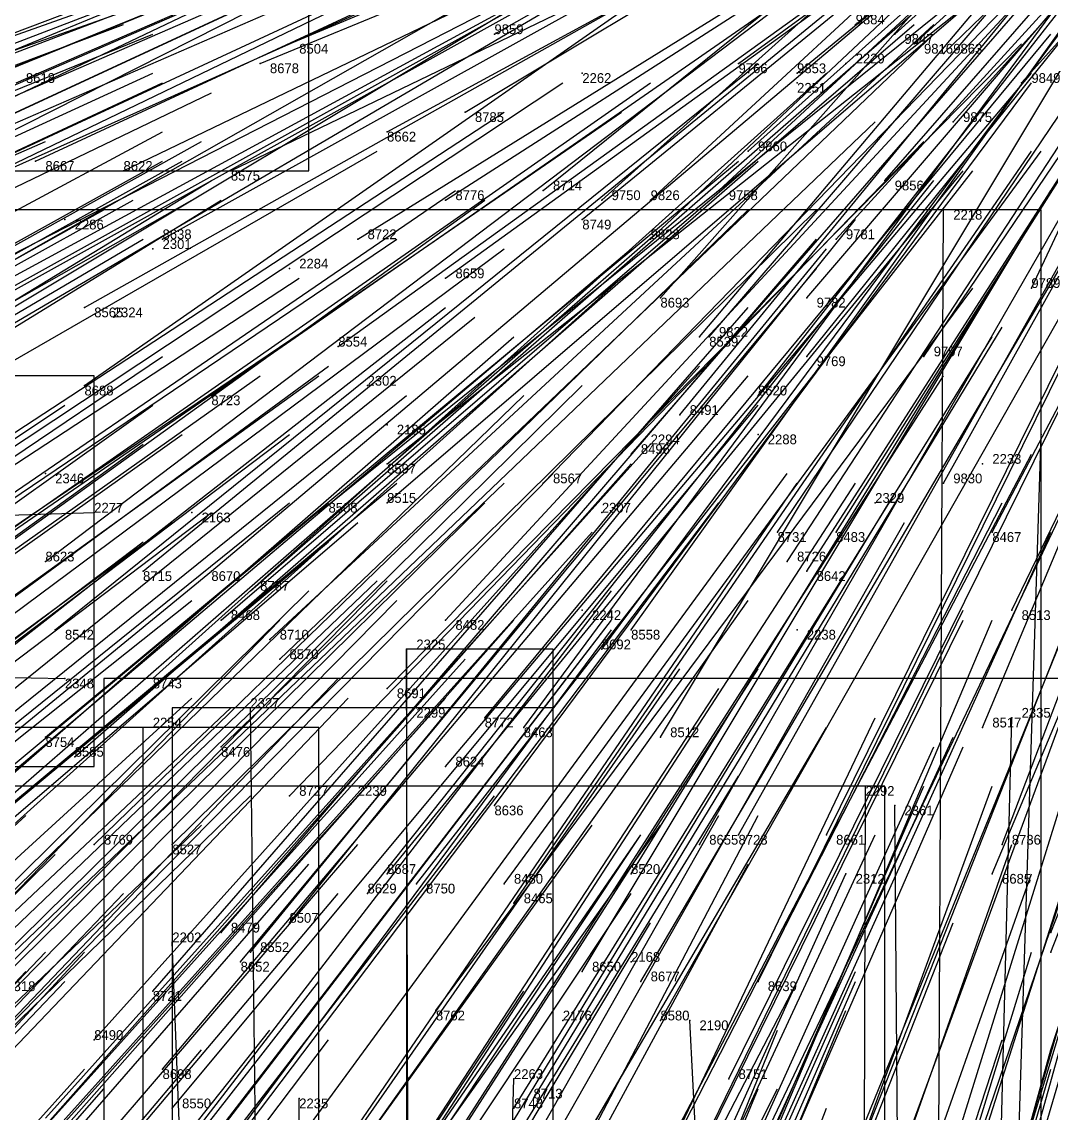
# Model space of a CAD drawing. Extents: x -0.5 to 0.59, y -0.5 to 0.59.
# Drawn here: x -0.1534 to -0.048, y -0.1685 to -0.0567 of the extents above; entities that cross this region are included whole.
import ezdxf

# ---------------------------------------------------------------- set-up
doc = ezdxf.new("R2010")
doc.units = 0
for name, color, linetype in [('Clients', 3, 'CONTINUOUS'), ('Facilities', 3, 'CONTINUOUS'), ('Facilities_lines', 3, 'CONTINUOUS'), ('Min_max_boxes', 1, 'CONTINUOUS'), ('Normals', 1, 'CONTINUOUS'), ('Source_points', 5, 'CONTINUOUS'), ('Text', 3, 'CONTINUOUS')]:
    doc.layers.add(name, color=color, linetype=linetype)

msp = doc.modelspace()

# ---------------------------------------------------------------- linework, layer by layer
at = {"layer": 'Clients', "color": 5}
for p in [(-0.059, -0.076, -1.25), (-0.049, -0.099, -1.25), (-0.146, -0.107, -1.25), (-0.114, -0.121, -1.25), (-0.149, -0.124, -1.25), (-0.13, -0.127, -1.25), (-0.052, -0.128, -1.25), (-0.141, -0.129, -1.25), (-0.067, -0.135, -1.25), (-0.064, -0.137, -1.25), (-0.138, -0.151, -1.25), (-0.085, -0.159, -1.25), (-0.103, -0.165, -1.25), (-0.125, -0.167, -1.25)]:
    msp.add_point(p, dxfattribs=at)
at = {"layer": 'Facilities', "color": 3}
for p in [(-0.105, -0.058, -0.3), (-0.068, -0.057, -0.222), (-0.064, -0.058, -0.216), (-0.126, -0.059, -0.347), (-0.062, -0.059, -0.214), (-0.059, -0.06, -0.21), (-0.129, -0.061, -0.357), (-0.08, -0.061, -0.252), (-0.069, -0.061, -1.25), (-0.096, -0.062, -1.25), (-0.074, -0.062, -0.242), (-0.074, -0.063, -1.25), (-0.051, -0.063, -0.202), (-0.108, -0.066, -0.316), (-0.058, -0.067, -0.221), (-0.116, -0.068, -0.337), (-0.079, -0.07, -0.263), (-0.152, -0.071, -0.42), (-0.143, -0.072, -0.401), (-0.132, -0.072, -0.376), (-0.065, -0.073, -0.244), (-0.1, -0.074, -0.311), (-0.082, -0.074, -0.276), (-0.11, -0.075, -0.332), (-0.094, -0.075, -0.299), (-0.089, -0.075, -0.291), (-0.149, -0.077, -1.25), (-0.096, -0.077, -0.308), (-0.139, -0.079, -0.4), (-0.119, -0.079, -0.356), (-0.089, -0.079, -0.298), (-0.07, -0.079, -0.263), (-0.14, -0.08, -1.25), (-0.126, -0.082, -1.25), (-0.11, -0.083, -0.343), (-0.05, -0.084, -0.244), (-0.147, -0.086, -0.426), (-0.088, -0.085, -0.307), (-0.073, -0.085, -0.28), (-0.144, -0.087, -1.25), (-0.084, -0.089, -0.306), (-0.083, -0.089, -0.303), (-0.121, -0.09, -0.377), (-0.073, -0.091, -0.292), (-0.061, -0.091, -0.273), (-0.147, -0.094, -0.437), (-0.118, -0.094, -1.25), (-0.134, -0.095, -0.411), (-0.078, -0.095, -0.307), (-0.086, -0.097, -0.324), (-0.116, -0.098, -1.25), (-0.078, -0.099, -1.25), (-0.089, -0.1, -1.25), (-0.091, -0.101, -0.339), (-0.116, -0.102, -0.388), (-0.055, -0.102, -1.25), (-0.151, -0.103, -1.25), (-0.1, -0.104, -0.36), (-0.059, -0.104, -0.299), (-0.116, -0.106, -0.394), (-0.066, -0.106, -1.25), (-0.136, -0.107, -1.25), (-0.123, -0.107, -0.407), (-0.094, -0.107, -1.25), (-0.076, -0.109, -0.333), (-0.07, -0.109, -0.324), (-0.054, -0.109, -0.305), (-0.151, -0.112, -0.47), (-0.075, -0.112, -0.336), (-0.141, -0.113, -0.453), (-0.134, -0.113, -0.439), (-0.073, -0.113, -0.337), (-0.13, -0.115, -0.433), (-0.096, -0.117, -1.25), (-0.052, -0.117, -0.321), (-0.133, -0.118, -0.443), (-0.11, -0.118, -0.404), (-0.15, -0.119, -0.479), (-0.091, -0.119, -0.376), (-0.074, -0.119, -1.25), (-0.128, -0.12, -0.438), (-0.094, -0.121, -0.383), (-0.127, -0.122, -0.44), (-0.14, -0.124, -0.469), (-0.116, -0.125, -0.426), (-0.113, -0.127, -1.25), (-0.106, -0.128, -0.416), (-0.102, -0.129, -0.412), (-0.055, -0.129, -0.349), (-0.151, -0.13, -0.498), (-0.088, -0.13, -0.391), (-0.133, -0.131, -0.468), (-0.148, -0.132, -0.496), (-0.11, -0.133, -0.43), (-0.126, -0.136, -0.462), (-0.119, -0.136, -1.25), (-0.105, -0.137, -0.432), (-0.08, -0.14, -0.403), (-0.071, -0.14, -0.392), (-0.146, -0.141, -0.507), (-0.138, -0.141, -0.494), (-0.084, -0.141, -0.409), (-0.053, -0.141, -0.376), (-0.116, -0.144, -0.463), (-0.091, -0.144, -0.426), (-0.069, -0.144, -1.25), (-0.054, -0.144, -0.385), (-0.113, -0.145, -0.46), (-0.104, -0.145, -0.445), (-0.118, -0.146, -0.469), (-0.103, -0.147, -0.448), (-0.126, -0.149, -0.488), (-0.133, -0.15, -0.501), (-0.048, -0.15, -0.393), (-0.131, -0.153, -0.505), (-0.13, -0.152, -0.499), (-0.091, -0.153, -1.25), (-0.048, -0.152, -0.397), (-0.096, -0.154, -0.453), (-0.09, -0.155, -0.448), (-0.078, -0.155, -0.434), (-0.14, -0.156, -0.524), (-0.111, -0.158, -0.484), (-0.098, -0.159, -1.25), (-0.088, -0.159, -0.454), (-0.146, -0.161, -0.543), (-0.048, -0.162, -0.422), (-0.139, -0.164, -0.538), (-0.081, -0.165, -0.459), (-0.101, -0.167, -0.487), (-0.138, -0.168, -0.542), (-0.103, -0.168, -0.492)]:
    msp.add_point(p, dxfattribs=at)
at = {"layer": 'Facilities_lines', "color": 3}
for p, q in [((-0.061, -0.478, -1.25), (-0.059, -0.076, -1.25)), ((-0.061, -0.478, -1.25), (-0.049, -0.099, -1.25)), ((-0.484, -0.117, -1.25), (-0.146, -0.107, -1.25)), ((-0.484, -0.117, -1.25), (-0.149, -0.124, -1.25)), ((-0.113, -0.473, -1.25), (-0.114, -0.121, -1.25)), ((-0.126, -0.468, -1.25), (-0.13, -0.127, -1.25)), ((-0.061, -0.478, -1.25), (-0.052, -0.128, -1.25)), ((-0.141, -0.479, -1.249), (-0.141, -0.129, -1.25)), ((-0.068, -0.477, -1.25), (-0.067, -0.135, -1.25)), ((-0.061, -0.478, -1.25), (-0.064, -0.137, -1.25)), ((-0.126, -0.468, -1.25), (-0.138, -0.151, -1.25)), ((-0.068, -0.477, -1.25), (-0.085, -0.159, -1.25)), ((-0.113, -0.473, -1.25), (-0.103, -0.165, -1.25)), ((-0.126, -0.468, -1.25), (-0.125, -0.167, -1.25))]:
    msp.add_line(p, q, dxfattribs=at)
at = {"layer": 'Min_max_boxes', "color": 1}
for p, q in [((-0.124, -0.072, -1.25), (-0.124, 0.07, -1.25)), ((-0.124, -0.072, -1.049), (-0.124, 0.07, -1.049)), ((-0.49, -0.072, -1.25), (-0.124, -0.072, -1.25)), ((-0.49, -0.072, -1.049), (-0.124, -0.072, -1.049)), ((-0.124, -0.072, -1.25), (-0.124, -0.072, -1.049)), ((-0.049, -0.076, -1.25), (-0.158, -0.076, -1.25)), ((-0.049, -0.076, -1.113), (-0.158, -0.076, -1.113)), ((-0.049, -0.478, -1.25), (-0.049, -0.076, -1.25)), ((-0.049, -0.478, -1.113), (-0.049, -0.076, -1.113)), ((-0.049, -0.076, -1.25), (-0.049, -0.076, -1.113)), ((-0.146, -0.093, -1.25), (-0.484, -0.093, -1.25)), ((-0.146, -0.093, -1.25), (-0.484, -0.093, -1.25)), ((-0.146, -0.133, -1.25), (-0.146, -0.093, -1.25)), ((-0.146, -0.133, -1.25), (-0.146, -0.093, -1.25)), ((-0.146, -0.093, -1.25), (-0.146, -0.093, -1.25)), ((-0.099, -0.121, -1.25), (-0.114, -0.121, -1.25)), ((-0.114, -0.121, -1.25), (-0.114, -0.473, -1.25)), ((-0.099, -0.121, -1.25), (-0.114, -0.121, -1.25)), ((-0.114, -0.121, -1.25), (-0.114, -0.473, -1.25)), ((-0.114, -0.121, -1.25), (-0.114, -0.121, -1.25)), ((-0.099, -0.473, -1.25), (-0.099, -0.121, -1.25)), ((-0.099, -0.473, -1.25), (-0.099, -0.121, -1.25)), ((-0.099, -0.121, -1.25), (-0.099, -0.121, -1.25)), ((0.064, -0.124, -1.25), (-0.145, -0.124, -1.25)), ((-0.145, -0.124, -1.25), (-0.145, -0.496, -1.25)), ((0.064, -0.124, -1.073), (-0.145, -0.124, -1.073)), ((-0.145, -0.124, -1.073), (-0.145, -0.496, -1.073)), ((-0.145, -0.124, -1.25), (-0.145, -0.124, -1.073)), ((-0.099, -0.127, -1.25), (-0.138, -0.127, -1.25)), ((-0.138, -0.127, -1.25), (-0.138, -0.468, -1.25)), ((-0.099, -0.127, -1.072), (-0.138, -0.127, -1.072)), ((-0.138, -0.127, -1.072), (-0.138, -0.468, -1.072)), ((-0.138, -0.127, -1.25), (-0.138, -0.127, -1.072)), ((-0.099, -0.468, -1.25), (-0.099, -0.127, -1.25)), ((-0.099, -0.468, -1.072), (-0.099, -0.127, -1.072)), ((-0.099, -0.127, -1.25), (-0.099, -0.127, -1.072)), ((-0.123, -0.129, -1.25), (-0.191, -0.129, -1.25)), ((-0.123, -0.129, -1.249), (-0.191, -0.129, -1.249)), ((-0.123, -0.479, -1.25), (-0.123, -0.129, -1.25)), ((-0.123, -0.479, -1.249), (-0.123, -0.129, -1.249)), ((-0.123, -0.129, -1.25), (-0.123, -0.129, -1.249)), ((-0.484, -0.133, -1.25), (-0.146, -0.133, -1.25)), ((-0.484, -0.133, -1.25), (-0.146, -0.133, -1.25)), ((-0.146, -0.133, -1.25), (-0.146, -0.133, -1.25)), ((-0.065, -0.135, -1.25), (-0.156, -0.135, -1.25)), ((-0.065, -0.135, -1.25), (-0.156, -0.135, -1.25)), ((-0.065, -0.477, -1.25), (-0.065, -0.135, -1.25)), ((-0.065, -0.477, -1.25), (-0.065, -0.135, -1.25)), ((-0.065, -0.135, -1.25), (-0.065, -0.135, -1.25))]:
    msp.add_line(p, q, dxfattribs=at)
at = {"layer": 'Normals', "color": 1}
for p, q in [((-0.051, -0.063, -0.202), (0.01, 0.005, -0.242)), ((-0.064, -0.058, -0.216), (0.005, 0.004, -0.254)), ((-0.059, -0.06, -0.21), (0.007, 0.004, -0.249)), ((-0.062, -0.059, -0.214), (0.006, 0.003, -0.253)), ((-0.058, -0.067, -0.221), (0.004, 0.002, -0.259)), ((-0.068, -0.057, -0.222), (0.005, 0.001, -0.258)), ((-0.05, -0.084, -0.244), (-0.011, -0.001, -0.283)), ((-0.074, -0.062, -0.242), (-0.002, -0.003, -0.278)), ((-0.065, -0.073, -0.244), (-0.004, -0.003, -0.281)), ((-0.08, -0.061, -0.252), (-0.006, -0.007, -0.291)), ((-0.079, -0.07, -0.263), (-0.01, -0.008, -0.302)), ((-0.07, -0.079, -0.263), (-0.007, -0.01, -0.3)), ((-0.082, -0.074, -0.276), (-0.014, -0.011, -0.314)), ((-0.105, -0.058, -0.3), (-0.024, -0.012, -0.337)), ((-0.094, -0.075, -0.299), (-0.025, -0.013, -0.338)), ((-0.089, -0.075, -0.291), (-0.022, -0.013, -0.332)), ((-0.061, -0.091, -0.273), (-0.009, -0.014, -0.311)), ((-0.088, -0.085, -0.307), (-0.026, -0.015, -0.342)), ((-0.073, -0.085, -0.28), (-0.013, -0.015, -0.319)), ((-0.1, -0.074, -0.311), (-0.028, -0.016, -0.349)), ((-0.089, -0.079, -0.298), (-0.022, -0.016, -0.338)), ((-0.108, -0.066, -0.316), (-0.028, -0.018, -0.353)), ((-0.084, -0.089, -0.306), (-0.024, -0.018, -0.342)), ((-0.083, -0.089, -0.303), (-0.022, -0.018, -0.34)), ((-0.096, -0.077, -0.308), (-0.025, -0.019, -0.347)), ((-0.073, -0.091, -0.292), (-0.015, -0.019, -0.329)), ((-0.078, -0.095, -0.307), (-0.02, -0.021, -0.343)), ((-0.126, -0.059, -0.347), (-0.04, -0.023, -0.385)), ((-0.059, -0.104, -0.299), (-0.014, -0.023, -0.336)), ((-0.116, -0.068, -0.337), (-0.035, -0.024, -0.375)), ((-0.11, -0.075, -0.332), (-0.032, -0.025, -0.37)), ((-0.086, -0.097, -0.324), (-0.027, -0.025, -0.361)), ((-0.154, -0.063, -0.416), (-0.069, -0.026, -0.452)), ((-0.129, -0.061, -0.357), (-0.044, -0.026, -0.395)), ((-0.16, -0.062, -0.43), (-0.075, -0.027, -0.468)), ((-0.054, -0.109, -0.305), (-0.011, -0.027, -0.342)), ((-0.11, -0.083, -0.343), (-0.034, -0.028, -0.38)), ((-0.119, -0.079, -0.356), (-0.04, -0.03, -0.393)), ((-0.07, -0.109, -0.324), (-0.02, -0.03, -0.36)), ((-0.165, -0.062, -0.441), (-0.078, -0.031, -0.478)), ((-0.091, -0.101, -0.339), (-0.03, -0.031, -0.376)), ((-0.152, -0.071, -0.42), (-0.068, -0.032, -0.457)), ((-0.143, -0.072, -0.401), (-0.06, -0.032, -0.438)), ((-0.132, -0.072, -0.376), (-0.049, -0.032, -0.415)), ((-0.076, -0.109, -0.333), (-0.024, -0.032, -0.37)), ((-0.163, -0.071, -0.445), (-0.078, -0.034, -0.482)), ((-0.139, -0.079, -0.4), (-0.058, -0.034, -0.437)), ((-0.075, -0.112, -0.336), (-0.024, -0.034, -0.372)), ((-0.052, -0.117, -0.321), (-0.012, -0.034, -0.359)), ((-0.073, -0.113, -0.337), (-0.023, -0.035, -0.373)), ((-0.121, -0.09, -0.377), (-0.046, -0.036, -0.415)), ((-0.183, -0.07, -0.49), (-0.097, -0.037, -0.528)), ((-0.1, -0.104, -0.36), (-0.035, -0.037, -0.397)), ((-0.183, -0.071, -0.491), (-0.097, -0.038, -0.53)), ((-0.169, -0.077, -0.465), (-0.085, -0.038, -0.503)), ((-0.147, -0.086, -0.426), (-0.067, -0.041, -0.465)), ((-0.147, -0.094, -0.437), (-0.071, -0.041, -0.474)), ((-0.173, -0.08, -0.476), (-0.088, -0.042, -0.513)), ((-0.202, -0.076, -0.539), (-0.115, -0.043, -0.577)), ((-0.134, -0.095, -0.411), (-0.059, -0.043, -0.451)), ((-0.055, -0.129, -0.349), (-0.019, -0.043, -0.388)), ((-0.165, -0.086, -0.465), (-0.083, -0.044, -0.503)), ((-0.16, -0.091, -0.459), (-0.08, -0.044, -0.497)), ((-0.2, -0.08, -0.538), (-0.114, -0.045, -0.576)), ((-0.116, -0.102, -0.388), (-0.044, -0.045, -0.426)), ((-0.091, -0.119, -0.376), (-0.038, -0.045, -0.415)), ((-0.197, -0.083, -0.534), (-0.112, -0.046, -0.572)), ((-0.116, -0.106, -0.394), (-0.046, -0.046, -0.432)), ((-0.197, -0.086, -0.538), (-0.113, -0.047, -0.575)), ((-0.171, -0.096, -0.49), (-0.091, -0.048, -0.527)), ((-0.169, -0.092, -0.48), (-0.088, -0.047, -0.518)), ((-0.094, -0.121, -0.383), (-0.039, -0.047, -0.421)), ((-0.191, -0.089, -0.526), (-0.108, -0.049, -0.564)), ((-0.173, -0.093, -0.492), (-0.092, -0.049, -0.529)), ((-0.123, -0.107, -0.407), (-0.051, -0.049, -0.445)), ((-0.208, -0.09, -0.566), (-0.124, -0.05, -0.604)), ((-0.202, -0.092, -0.555), (-0.119, -0.05, -0.592)), ((-0.088, -0.13, -0.391), (-0.04, -0.05, -0.428)), ((-0.11, -0.118, -0.404), (-0.048, -0.051, -0.443)), ((-0.21, -0.092, -0.574), (-0.126, -0.053, -0.612)), ((-0.179, -0.098, -0.51), (-0.098, -0.053, -0.547)), ((-0.222, -0.089, -0.599), (-0.136, -0.054, -0.635)), ((-0.218, -0.091, -0.591), (-0.133, -0.054, -0.628)), ((-0.134, -0.113, -0.439), (-0.064, -0.054, -0.477)), ((-0.13, -0.115, -0.433), (-0.06, -0.054, -0.471)), ((-0.053, -0.141, -0.376), (-0.02, -0.054, -0.414)), ((-0.229, -0.086, -0.61), (-0.141, -0.055, -0.647)), ((-0.141, -0.113, -0.453), (-0.07, -0.055, -0.492)), ((-0.191, -0.102, -0.541), (-0.11, -0.056, -0.578)), ((-0.151, -0.112, -0.47), (-0.077, -0.056, -0.508)), ((-0.102, -0.129, -0.412), (-0.048, -0.056, -0.452)), ((-0.231, -0.09, -0.619), (-0.143, -0.057, -0.655)), ((-0.226, -0.093, -0.612), (-0.14, -0.058, -0.648)), ((-0.133, -0.118, -0.443), (-0.062, -0.057, -0.48)), ((-0.128, -0.12, -0.438), (-0.06, -0.057, -0.476)), ((-0.127, -0.122, -0.44), (-0.06, -0.058, -0.478)), ((-0.106, -0.128, -0.416), (-0.048, -0.058, -0.456)), ((-0.071, -0.14, -0.392), (-0.03, -0.057, -0.43)), ((-0.054, -0.144, -0.385), (-0.018, -0.058, -0.421)), ((-0.116, -0.125, -0.426), (-0.051, -0.059, -0.464)), ((-0.08, -0.14, -0.403), (-0.035, -0.06, -0.443)), ((-0.15, -0.119, -0.479), (-0.078, -0.061, -0.517)), ((-0.084, -0.141, -0.409), (-0.038, -0.061, -0.448)), ((-0.069, -0.061, -1.25), (-0.069, -0.061, -1.15)), ((-0.225, -0.101, -0.617), (-0.14, -0.062, -0.653)), ((-0.14, -0.124, -0.469), (-0.071, -0.062, -0.506)), ((-0.11, -0.133, -0.43), (-0.05, -0.062, -0.468)), ((-0.096, -0.062, -1.25), (-0.096, -0.062, -1.15)), ((-0.223, -0.102, -0.614), (-0.139, -0.063, -0.651)), ((-0.175, -0.114, -0.522), (-0.098, -0.063, -0.56)), ((-0.165, -0.116, -0.504), (-0.089, -0.063, -0.541)), ((-0.105, -0.137, -0.432), (-0.05, -0.063, -0.47)), ((-0.074, -0.063, -1.25), (-0.074, -0.063, -1.15)), ((-0.048, -0.15, -0.393), (-0.014, -0.063, -0.429)), ((-0.217, -0.104, -0.603), (-0.134, -0.064, -0.641)), ((-0.048, -0.152, -0.397), (-0.014, -0.065, -0.433)), ((-0.182, -0.117, -0.54), (-0.104, -0.066, -0.578)), ((-0.169, -0.119, -0.516), (-0.092, -0.066, -0.553)), ((-0.133, -0.131, -0.468), (-0.066, -0.067, -0.505)), ((-0.091, -0.144, -0.426), (-0.043, -0.066, -0.465)), ((-0.221, -0.112, -0.619), (-0.139, -0.068, -0.656)), ((-0.236, -0.106, -0.648), (-0.151, -0.069, -0.685)), ((-0.216, -0.114, -0.612), (-0.135, -0.069, -0.649)), ((-0.126, -0.136, -0.462), (-0.061, -0.069, -0.5)), ((-0.197, -0.116, -0.572), (-0.117, -0.07, -0.61)), ((-0.104, -0.145, -0.445), (-0.049, -0.07, -0.483)), ((-0.103, -0.147, -0.448), (-0.05, -0.07, -0.485)), ((-0.22, -0.116, -0.622), (-0.139, -0.071, -0.659)), ((-0.218, -0.116, -0.618), (-0.137, -0.071, -0.655)), ((-0.151, -0.13, -0.498), (-0.08, -0.071, -0.536)), ((-0.148, -0.132, -0.496), (-0.078, -0.071, -0.533)), ((-0.116, -0.144, -0.463), (-0.057, -0.072, -0.5)), ((-0.113, -0.145, -0.46), (-0.056, -0.072, -0.497)), ((-0.078, -0.155, -0.434), (-0.037, -0.072, -0.471)), ((-0.213, -0.121, -0.612), (-0.134, -0.073, -0.65)), ((-0.118, -0.146, -0.469), (-0.06, -0.073, -0.506)), ((-0.048, -0.162, -0.422), (-0.019, -0.073, -0.458)), ((-0.185, -0.126, -0.56), (-0.109, -0.074, -0.599)), ((-0.096, -0.154, -0.453), (-0.048, -0.074, -0.491)), ((-0.223, -0.12, -0.633), (-0.142, -0.075, -0.67)), ((-0.217, -0.121, -0.62), (-0.136, -0.075, -0.658)), ((-0.211, -0.123, -0.612), (-0.133, -0.075, -0.65)), ((-0.181, -0.129, -0.556), (-0.106, -0.075, -0.594)), ((-0.09, -0.155, -0.448), (-0.043, -0.075, -0.486)), ((-0.226, -0.121, -0.641), (-0.145, -0.076, -0.677)), ((-0.149, -0.077, -1.25), (-0.149, -0.077, -1.15)), ((-0.146, -0.141, -0.507), (-0.079, -0.076, -0.544)), ((-0.138, -0.141, -0.494), (-0.072, -0.076, -0.531)), ((-0.126, -0.149, -0.488), (-0.068, -0.077, -0.525)), ((-0.059, -0.076, -1.25), (-0.059, -0.076, -1.15)), ((-0.158, -0.139, -0.526), (-0.088, -0.078, -0.563)), ((-0.088, -0.159, -0.454), (-0.042, -0.078, -0.492)), ((-0.221, -0.126, -0.637), (-0.141, -0.079, -0.673)), ((-0.192, -0.131, -0.581), (-0.115, -0.079, -0.619)), ((-0.133, -0.15, -0.501), (-0.072, -0.079, -0.537)), ((-0.178, -0.135, -0.558), (-0.104, -0.08, -0.597)), ((-0.162, -0.14, -0.535), (-0.091, -0.08, -0.573)), ((-0.14, -0.08, -1.25), (-0.14, -0.08, -1.15)), ((-0.13, -0.152, -0.499), (-0.071, -0.08, -0.536)), ((-0.131, -0.153, -0.505), (-0.072, -0.082, -0.542)), ((-0.126, -0.082, -1.25), (-0.126, -0.082, -1.15)), ((-0.081, -0.165, -0.459), (-0.04, -0.082, -0.497)), ((-0.203, -0.134, -0.608), (-0.125, -0.083, -0.645)), ((-0.161, -0.145, -0.542), (-0.092, -0.083, -0.58)), ((-0.111, -0.158, -0.484), (-0.056, -0.084, -0.521)), ((-0.051, -0.173, -0.451), (-0.024, -0.084, -0.487)), ((-0.198, -0.138, -0.603), (-0.121, -0.086, -0.64)), ((-0.183, -0.143, -0.581), (-0.11, -0.086, -0.619)), ((-0.14, -0.156, -0.524), (-0.079, -0.086, -0.561)), ((-0.056, -0.173, -0.455), (-0.026, -0.085, -0.491)), ((-0.179, -0.145, -0.575), (-0.107, -0.087, -0.613)), ((-0.144, -0.087, -1.25), (-0.144, -0.087, -1.15)), ((-0.101, -0.167, -0.487), (-0.053, -0.088, -0.525)), ((-0.173, -0.15, -0.573), (-0.103, -0.089, -0.611)), ((-0.103, -0.168, -0.492), (-0.054, -0.089, -0.53)), ((-0.216, -0.143, -0.648), (-0.139, -0.091, -0.684)), ((-0.197, -0.147, -0.614), (-0.122, -0.092, -0.651)), ((-0.146, -0.161, -0.543), (-0.084, -0.092, -0.581)), ((-0.204, -0.146, -0.628), (-0.129, -0.093, -0.665)), ((-0.198, -0.147, -0.617), (-0.123, -0.093, -0.654)), ((-0.139, -0.164, -0.538), (-0.079, -0.093, -0.575)), ((-0.109, -0.171, -0.507), (-0.059, -0.093, -0.544)), ((-0.066, -0.18, -0.48), (-0.034, -0.093, -0.517)), ((-0.162, -0.159, -0.568), (-0.096, -0.094, -0.605)), ((-0.118, -0.094, -1.25), (-0.118, -0.094, -1.15)), ((-0.227, -0.148, -0.677), (-0.149, -0.096, -0.713)), ((-0.216, -0.15, -0.658), (-0.14, -0.096, -0.694)), ((-0.186, -0.153, -0.603), (-0.114, -0.095, -0.64)), ((-0.168, -0.159, -0.579), (-0.102, -0.095, -0.616)), ((-0.138, -0.168, -0.542), (-0.078, -0.096, -0.579)), ((-0.116, -0.098, -1.25), (-0.116, -0.098, -1.15)), ((-0.213, -0.153, -0.656), (-0.137, -0.099, -0.692)), ((-0.2, -0.155, -0.632), (-0.126, -0.099, -0.67)), ((-0.078, -0.099, -1.25), (-0.078, -0.099, -1.15)), ((-0.049, -0.099, -1.25), (-0.049, -0.099, -1.15)), ((-0.216, -0.154, -0.664), (-0.141, -0.1, -0.701)), ((-0.151, -0.169, -0.566), (-0.089, -0.1, -0.604)), ((-0.089, -0.1, -1.25), (-0.089, -0.1, -1.15)), ((-0.093, -0.183, -0.514), (-0.05, -0.101, -0.551)), ((-0.153, -0.172, -0.575), (-0.091, -0.102, -0.612)), ((-0.055, -0.102, -1.25), (-0.055, -0.102, -1.15)), ((-0.164, -0.169, -0.588), (-0.099, -0.103, -0.626)), ((-0.151, -0.103, -1.25), (-0.151, -0.103, -1.15)), ((-0.13, -0.178, -0.551), (-0.075, -0.103, -0.588)), ((-0.085, -0.187, -0.514), (-0.045, -0.103, -0.55)), ((-0.075, -0.189, -0.507), (-0.04, -0.103, -0.546)), ((-0.186, -0.163, -0.618), (-0.115, -0.104, -0.656)), ((-0.171, -0.168, -0.598), (-0.104, -0.104, -0.636)), ((-0.126, -0.18, -0.55), (-0.074, -0.104, -0.588)), ((-0.118, -0.181, -0.541), (-0.068, -0.104, -0.579)), ((-0.112, -0.184, -0.538), (-0.064, -0.105, -0.576)), ((-0.056, -0.194, -0.504), (-0.031, -0.104, -0.541)), ((-0.198, -0.164, -0.642), (-0.126, -0.106, -0.681)), ((-0.193, -0.165, -0.633), (-0.122, -0.106, -0.672)), ((-0.172, -0.171, -0.607), (-0.106, -0.106, -0.645)), ((-0.138, -0.18, -0.567), (-0.082, -0.106, -0.605)), ((-0.095, -0.188, -0.527), (-0.053, -0.106, -0.566)), ((-0.066, -0.106, -1.25), (-0.066, -0.106, -1.15)), ((-0.208, -0.163, -0.66), (-0.134, -0.107, -0.698)), ((-0.146, -0.107, -1.25), (-0.146, -0.107, -1.15)), ((-0.136, -0.107, -1.25), (-0.136, -0.107, -1.15)), ((-0.094, -0.107, -1.25), (-0.094, -0.107, -1.15)), ((-0.213, -0.163, -0.67), (-0.138, -0.108, -0.706)), ((-0.189, -0.168, -0.632), (-0.119, -0.108, -0.671)), ((-0.109, -0.189, -0.544), (-0.063, -0.108, -0.582)), ((-0.157, -0.178, -0.594), (-0.095, -0.109, -0.63)), ((-0.086, -0.193, -0.529), (-0.048, -0.109, -0.568)), ((-0.215, -0.166, -0.679), (-0.141, -0.11, -0.715)), ((-0.193, -0.169, -0.641), (-0.122, -0.11, -0.68)), ((-0.206, -0.172, -0.671), (-0.134, -0.113, -0.708)), ((-0.19, -0.18, -0.654), (-0.124, -0.115, -0.692)), ((-0.184, -0.178, -0.64), (-0.117, -0.114, -0.678)), ((-0.181, -0.18, -0.638), (-0.116, -0.114, -0.676)), ((-0.15, -0.189, -0.602), (-0.093, -0.115, -0.639)), ((-0.079, -0.201, -0.54), (-0.045, -0.115, -0.578)), ((-0.209, -0.174, -0.68), (-0.136, -0.116, -0.717)), ((-0.18, -0.182, -0.641), (-0.115, -0.116, -0.678)), ((-0.133, -0.192, -0.585), (-0.079, -0.116, -0.622)), ((-0.098, -0.201, -0.558), (-0.057, -0.117, -0.596)), ((-0.096, -0.117, -1.25), (-0.096, -0.117, -1.15)), ((-0.192, -0.185, -0.666), (-0.127, -0.118, -0.703)), ((-0.165, -0.188, -0.625), (-0.103, -0.118, -0.661)), ((-0.15, -0.192, -0.609), (-0.093, -0.118, -0.646)), ((-0.149, -0.191, -0.606), (-0.093, -0.118, -0.644)), ((-0.098, -0.201, -0.559), (-0.057, -0.118, -0.596)), ((-0.09, -0.203, -0.556), (-0.054, -0.118, -0.594)), ((-0.148, -0.193, -0.609), (-0.093, -0.119, -0.647)), ((-0.074, -0.119, -1.25), (-0.074, -0.119, -1.15)), ((-0.114, -0.121, -1.25), (-0.114, -0.121, -1.15)), ((-0.067, -0.209, -0.549), (-0.039, -0.121, -0.588)), ((-0.17, -0.191, -0.638), (-0.108, -0.122, -0.675)), ((-0.185, -0.191, -0.665), (-0.121, -0.124, -0.702)), ((-0.149, -0.124, -1.25), (-0.149, -0.124, -1.15)), ((-0.139, -0.199, -0.607), (-0.086, -0.123, -0.645)), ((-0.128, -0.201, -0.595), (-0.078, -0.123, -0.632)), ((-0.07, -0.211, -0.557), (-0.043, -0.124, -0.596)), ((-0.133, -0.203, -0.605), (-0.082, -0.125, -0.643)), ((-0.205, -0.189, -0.695), (-0.136, -0.126, -0.732)), ((-0.184, -0.193, -0.666), (-0.12, -0.126, -0.704)), ((-0.172, -0.195, -0.65), (-0.11, -0.126, -0.688)), ((-0.2, -0.191, -0.691), (-0.132, -0.127, -0.728)), ((-0.13, -0.127, -1.25), (-0.13, -0.127, -1.15)), ((-0.113, -0.127, -1.25), (-0.113, -0.127, -1.15)), ((-0.106, -0.212, -0.592), (-0.066, -0.128, -0.63)), ((-0.052, -0.128, -1.25), (-0.052, -0.128, -1.15)), ((-0.141, -0.129, -1.25), (-0.141, -0.129, -1.15)), ((-0.118, -0.209, -0.6), (-0.071, -0.129, -0.637)), ((-0.097, -0.215, -0.589), (-0.058, -0.13, -0.626)), ((-0.098, -0.215, -0.592), (-0.06, -0.131, -0.629)), ((-0.094, -0.216, -0.589), (-0.057, -0.131, -0.625)), ((-0.128, -0.212, -0.62), (-0.08, -0.134, -0.658)), ((-0.098, -0.22, -0.602), (-0.061, -0.135, -0.638)), ((-0.086, -0.222, -0.596), (-0.054, -0.135, -0.633)), ((-0.067, -0.135, -1.25), (-0.067, -0.135, -1.15)), ((-0.197, -0.201, -0.703), (-0.13, -0.136, -0.74)), ((-0.162, -0.21, -0.663), (-0.105, -0.136, -0.699)), ((-0.119, -0.136, -1.25), (-0.119, -0.136, -1.15)), ((-0.064, -0.137, -1.25), (-0.064, -0.137, -1.15)), ((-0.222, -0.201, -0.748), (-0.153, -0.138, -0.786)), ((-0.128, -0.219, -0.634), (-0.082, -0.138, -0.671)), ((-0.121, -0.22, -0.627), (-0.078, -0.138, -0.665)), ((-0.202, -0.203, -0.716), (-0.135, -0.139, -0.753)), ((-0.149, -0.214, -0.653), (-0.095, -0.139, -0.689)), ((-0.142, -0.215, -0.644), (-0.088, -0.139, -0.68)), ((-0.143, -0.217, -0.649), (-0.09, -0.14, -0.685)), ((-0.142, -0.218, -0.65), (-0.09, -0.14, -0.686)), ((-0.105, -0.224, -0.617), (-0.066, -0.14, -0.655)), ((-0.18, -0.212, -0.694), (-0.119, -0.141, -0.731)), ((-0.083, -0.229, -0.608), (-0.052, -0.141, -0.646)), ((-0.216, -0.207, -0.748), (-0.15, -0.142, -0.786)), ((-0.185, -0.213, -0.705), (-0.124, -0.143, -0.743)), ((-0.123, -0.224, -0.64), (-0.079, -0.143, -0.677)), ((-0.107, -0.228, -0.629), (-0.069, -0.144, -0.668)), ((-0.081, -0.232, -0.614), (-0.05, -0.144, -0.651)), ((-0.069, -0.144, -1.25), (-0.069, -0.144, -1.15)), ((-0.067, -0.233, -0.606), (-0.041, -0.144, -0.642)), ((-0.207, -0.213, -0.742), (-0.143, -0.146, -0.779)), ((-0.181, -0.217, -0.706), (-0.121, -0.146, -0.744)), ((-0.143, -0.224, -0.665), (-0.091, -0.146, -0.7)), ((-0.137, -0.229, -0.667), (-0.089, -0.149, -0.704)), ((-0.092, -0.235, -0.632), (-0.058, -0.149, -0.67)), ((-0.138, -0.151, -1.25), (-0.138, -0.151, -1.15)), ((-0.215, -0.219, -0.768), (-0.151, -0.152, -0.805)), ((-0.21, -0.22, -0.761), (-0.147, -0.152, -0.798)), ((-0.091, -0.153, -1.25), (-0.091, -0.153, -1.15)), ((-0.077, -0.24, -0.631), (-0.05, -0.152, -0.668)), ((-0.217, -0.221, -0.774), (-0.153, -0.154, -0.811)), ((-0.106, -0.239, -0.653), (-0.068, -0.154, -0.69)), ((-0.213, -0.222, -0.77), (-0.149, -0.155, -0.808)), ((-0.18, -0.228, -0.726), (-0.123, -0.155, -0.763)), ((-0.117, -0.238, -0.662), (-0.074, -0.155, -0.7)), ((-0.105, -0.24, -0.655), (-0.068, -0.155, -0.693)), ((-0.153, -0.233, -0.698), (-0.102, -0.156, -0.735)), ((-0.105, -0.244, -0.663), (-0.069, -0.158, -0.701)), ((-0.098, -0.159, -1.25), (-0.098, -0.159, -1.15)), ((-0.085, -0.159, -1.25), (-0.085, -0.159, -1.15)), ((-0.073, -0.248, -0.647), (-0.047, -0.159, -0.683)), ((-0.186, -0.233, -0.745), (-0.128, -0.16, -0.783)), ((-0.111, -0.246, -0.674), (-0.076, -0.16, -0.713)), ((-0.195, -0.233, -0.759), (-0.135, -0.162, -0.796)), ((-0.178, -0.235, -0.737), (-0.122, -0.161, -0.776)), ((-0.082, -0.25, -0.658), (-0.053, -0.161, -0.694)), ((-0.073, -0.252, -0.656), (-0.048, -0.162, -0.692)), ((-0.138, -0.244, -0.7), (-0.091, -0.163, -0.737)), ((-0.209, -0.233, -0.782), (-0.147, -0.164, -0.82)), ((-0.074, -0.253, -0.659), (-0.048, -0.164, -0.696)), ((-0.103, -0.165, -1.25), (-0.103, -0.165, -1.15)), ((-0.206, -0.235, -0.781), (-0.145, -0.166, -0.819)), ((-0.118, -0.249, -0.689), (-0.076, -0.166, -0.726)), ((-0.113, -0.251, -0.689), (-0.078, -0.166, -0.727)), ((-0.125, -0.167, -1.25), (-0.125, -0.167, -1.15)), ((-0.104, -0.255, -0.688), (-0.071, -0.168, -0.726))]:
    msp.add_line(p, q, dxfattribs=at)
at = {"layer": 'Source_points', "color": 5}
for p in [(-0.105, -0.058, -0.3), (-0.068, -0.057, -0.222), (-0.064, -0.058, -0.216), (-0.126, -0.059, -0.347), (-0.062, -0.059, -0.214), (-0.059, -0.06, -0.21), (-0.129, -0.061, -0.357), (-0.08, -0.061, -0.252), (-0.069, -0.061, -1.25), (-0.096, -0.062, -1.25), (-0.074, -0.062, -0.242), (-0.074, -0.063, -1.25), (-0.051, -0.063, -0.202), (-0.108, -0.066, -0.316), (-0.058, -0.067, -0.221), (-0.116, -0.068, -0.337), (-0.079, -0.07, -0.263), (-0.152, -0.071, -0.42), (-0.143, -0.072, -0.401), (-0.132, -0.072, -0.376), (-0.065, -0.073, -0.244), (-0.1, -0.074, -0.311), (-0.082, -0.074, -0.276), (-0.11, -0.075, -0.332), (-0.094, -0.075, -0.299), (-0.089, -0.075, -0.291), (-0.149, -0.077, -1.25), (-0.096, -0.077, -0.308), (-0.059, -0.076, -1.25), (-0.139, -0.079, -0.4), (-0.119, -0.079, -0.356), (-0.089, -0.079, -0.298), (-0.07, -0.079, -0.263), (-0.14, -0.08, -1.25), (-0.126, -0.082, -1.25), (-0.11, -0.083, -0.343), (-0.05, -0.084, -0.244), (-0.147, -0.086, -0.426), (-0.088, -0.085, -0.307), (-0.073, -0.085, -0.28), (-0.144, -0.087, -1.25), (-0.084, -0.089, -0.306), (-0.083, -0.089, -0.303), (-0.121, -0.09, -0.377), (-0.073, -0.091, -0.292), (-0.061, -0.091, -0.273), (-0.147, -0.094, -0.437), (-0.118, -0.094, -1.25), (-0.134, -0.095, -0.411), (-0.078, -0.095, -0.307), (-0.086, -0.097, -0.324), (-0.116, -0.098, -1.25), (-0.078, -0.099, -1.25), (-0.049, -0.099, -1.25), (-0.089, -0.1, -1.25), (-0.091, -0.101, -0.339), (-0.116, -0.102, -0.388), (-0.055, -0.102, -1.25), (-0.151, -0.103, -1.25), (-0.1, -0.104, -0.36), (-0.059, -0.104, -0.299), (-0.116, -0.106, -0.394), (-0.066, -0.106, -1.25), (-0.146, -0.107, -1.25), (-0.136, -0.107, -1.25), (-0.123, -0.107, -0.407), (-0.094, -0.107, -1.25), (-0.076, -0.109, -0.333), (-0.07, -0.109, -0.324), (-0.054, -0.109, -0.305), (-0.151, -0.112, -0.47), (-0.075, -0.112, -0.336), (-0.141, -0.113, -0.453), (-0.134, -0.113, -0.439), (-0.073, -0.113, -0.337), (-0.13, -0.115, -0.433), (-0.096, -0.117, -1.25), (-0.052, -0.117, -0.321), (-0.133, -0.118, -0.443), (-0.11, -0.118, -0.404), (-0.15, -0.119, -0.479), (-0.091, -0.119, -0.376), (-0.074, -0.119, -1.25), (-0.128, -0.12, -0.438), (-0.114, -0.121, -1.25), (-0.094, -0.121, -0.383), (-0.127, -0.122, -0.44), (-0.149, -0.124, -1.25), (-0.14, -0.124, -0.469), (-0.116, -0.125, -0.426), (-0.13, -0.127, -1.25), (-0.113, -0.127, -1.25), (-0.106, -0.128, -0.416), (-0.052, -0.128, -1.25), (-0.141, -0.129, -1.25), (-0.102, -0.129, -0.412), (-0.055, -0.129, -0.349), (-0.151, -0.13, -0.498), (-0.088, -0.13, -0.391), (-0.133, -0.131, -0.468), (-0.148, -0.132, -0.496), (-0.11, -0.133, -0.43), (-0.067, -0.135, -1.25), (-0.126, -0.136, -0.462), (-0.119, -0.136, -1.25), (-0.105, -0.137, -0.432), (-0.064, -0.137, -1.25), (-0.08, -0.14, -0.403), (-0.071, -0.14, -0.392), (-0.146, -0.141, -0.507), (-0.138, -0.141, -0.494), (-0.084, -0.141, -0.409), (-0.053, -0.141, -0.376), (-0.116, -0.144, -0.463), (-0.091, -0.144, -0.426), (-0.069, -0.144, -1.25), (-0.054, -0.144, -0.385), (-0.113, -0.145, -0.46), (-0.104, -0.145, -0.445), (-0.118, -0.146, -0.469), (-0.103, -0.147, -0.448), (-0.126, -0.149, -0.488), (-0.133, -0.15, -0.501), (-0.048, -0.15, -0.393), (-0.138, -0.151, -1.25), (-0.131, -0.153, -0.505), (-0.13, -0.152, -0.499), (-0.091, -0.153, -1.25), (-0.048, -0.152, -0.397), (-0.096, -0.154, -0.453), (-0.09, -0.155, -0.448), (-0.078, -0.155, -0.434), (-0.14, -0.156, -0.524), (-0.111, -0.158, -0.484), (-0.098, -0.159, -1.25), (-0.088, -0.159, -0.454), (-0.085, -0.159, -1.25), (-0.146, -0.161, -0.543), (-0.048, -0.162, -0.422), (-0.139, -0.164, -0.538), (-0.103, -0.165, -1.25), (-0.081, -0.165, -0.459), (-0.125, -0.167, -1.25), (-0.101, -0.167, -0.487), (-0.138, -0.168, -0.542), (-0.103, -0.168, -0.492)]:
    msp.add_point(p, dxfattribs=at)

# ---------------------------------------------------------------- texts
at = {"layer": 'Text', "color": 3}
for s, p in [('9859', (-0.105, -0.058, -0.3)), ('9884', (-0.068, -0.057, -0.222)), ('9847', (-0.063, -0.059, -0.216)), ('8504', (-0.125, -0.06, -0.347)), ('9816', (-0.061, -0.06, -0.214)), ('9863', (-0.058, -0.06, -0.21)), ('2229', (-0.068, -0.061, -1.25)), ('8678', (-0.128, -0.062, -0.357)), ('9766', (-0.08, -0.062, -0.252)), ('9853', (-0.074, -0.062, -0.242)), ('8618', (-0.153, -0.063, -0.416)), ('2262', (-0.096, -0.063, -1.25)), ('9849', (-0.05, -0.063, -0.202)), ('2251', (-0.074, -0.064, -1.25)), ('8785', (-0.107, -0.067, -0.316)), ('9875', (-0.057, -0.067, -0.221)), ('8662', (-0.116, -0.069, -0.337)), ('9860', (-0.078, -0.07, -0.263)), ('8667', (-0.151, -0.072, -0.42)), ('8622', (-0.143, -0.072, -0.401)), ('8575', (-0.132, -0.073, -0.376)), ('8714', (-0.099, -0.074, -0.311)), ('9856', (-0.064, -0.074, -0.244)), ('8776', (-0.109, -0.075, -0.332)), ('9750', (-0.093, -0.075, -0.299)), ('9826', (-0.089, -0.075, -0.291)), ('9758', (-0.081, -0.075, -0.276)), ('2218', (-0.058, -0.077, -1.25)), ('2286', (-0.148, -0.078, -1.25)), ('8749', (-0.096, -0.078, -0.308)), ('8638', (-0.139, -0.079, -0.4)), ('8722', (-0.118, -0.079, -0.356)), ('9828', (-0.089, -0.079, -0.298)), ('9781', (-0.069, -0.079, -0.263)), ('2301', (-0.139, -0.08, -1.25)), ('2284', (-0.125, -0.082, -1.25)), ('8659', (-0.109, -0.083, -0.343)), ('9789', (-0.05, -0.084, -0.244)), ('8565', (-0.146, -0.087, -0.426)), ('2324', (-0.144, -0.087, -1.25)), ('8693', (-0.088, -0.086, -0.307)), ('9782', (-0.072, -0.086, -0.28)), ('9822', (-0.082, -0.089, -0.303)), ('8554', (-0.121, -0.09, -0.377)), ('8539', (-0.083, -0.09, -0.306)), ('9797', (-0.06, -0.091, -0.273)), ('9769', (-0.072, -0.092, -0.292)), ('2302', (-0.118, -0.094, -1.25)), ('8688', (-0.147, -0.095, -0.437)), ('8723', (-0.134, -0.096, -0.411)), ('8620', (-0.078, -0.095, -0.307)), ('8491', (-0.085, -0.097, -0.324)), ('2185', (-0.115, -0.099, -1.25)), ('2294', (-0.089, -0.1, -1.25)), ('2288', (-0.077, -0.1, -1.25)), ('8496', (-0.09, -0.101, -0.339)), ('2233', (-0.054, -0.102, -1.25)), ('8597', (-0.116, -0.103, -0.388)), ('2346', (-0.15, -0.104, -1.25)), ('8567', (-0.099, -0.104, -0.36)), ('9830', (-0.058, -0.104, -0.299)), ('8515', (-0.116, -0.106, -0.394)), ('2329', (-0.066, -0.106, -1.25)), ('2277', (-0.146, -0.107, -1.25)), ('8508', (-0.122, -0.107, -0.407)), ('2307', (-0.094, -0.107, -1.25)), ('2163', (-0.135, -0.108, -1.25)), ('8731', (-0.076, -0.11, -0.333)), ('8483', (-0.07, -0.11, -0.324)), ('8467', (-0.054, -0.11, -0.305)), ('8623', (-0.151, -0.112, -0.47)), ('8726', (-0.074, -0.112, -0.336)), ('8715', (-0.141, -0.114, -0.453)), ('8670', (-0.134, -0.114, -0.439)), ('8787', (-0.129, -0.115, -0.433)), ('8642', (-0.072, -0.114, -0.337)), ('8468', (-0.132, -0.118, -0.443)), ('2242', (-0.095, -0.118, -1.25)), ('8513', (-0.051, -0.118, -0.321)), ('8482', (-0.109, -0.119, -0.404)), ('8542', (-0.149, -0.12, -0.479)), ('8710', (-0.127, -0.12, -0.438)), ('8558', (-0.091, -0.12, -0.376)), ('2238', (-0.073, -0.12, -1.25)), ('2325', (-0.113, -0.121, -1.25)), ('8692', (-0.094, -0.121, -0.383)), ('8570', (-0.126, -0.122, -0.44)), ('2348', (-0.149, -0.125, -1.25)), ('8743', (-0.14, -0.125, -0.469)), ('8691', (-0.115, -0.126, -0.426)), ('2327', (-0.13, -0.127, -1.25)), ('2299', (-0.113, -0.128, -1.25)), ('2335', (-0.051, -0.128, -1.25)), ('2254', (-0.14, -0.129, -1.25)), ('8772', (-0.106, -0.129, -0.416)), ('8517', (-0.054, -0.129, -0.349)), ('8463', (-0.102, -0.13, -0.412)), ('8512', (-0.087, -0.13, -0.391)), ('8754', (-0.151, -0.131, -0.498)), ('8585', (-0.148, -0.132, -0.496)), ('8476', (-0.133, -0.132, -0.468)), ('8624', (-0.109, -0.133, -0.43)), ('8727', (-0.125, -0.136, -0.462)), ('2239', (-0.119, -0.136, -1.25)), ('2292', (-0.067, -0.136, -1.25)), ('8636', (-0.105, -0.138, -0.432)), ('2361', (-0.063, -0.138, -1.25)), ('8769', (-0.145, -0.141, -0.507)), ('8655', (-0.083, -0.141, -0.409)), ('8728', (-0.08, -0.141, -0.403)), ('8661', (-0.07, -0.141, -0.392)), ('8736', (-0.052, -0.141, -0.376)), ('8527', (-0.138, -0.142, -0.494)), ('8687', (-0.116, -0.144, -0.463)), ('8520', (-0.091, -0.144, -0.426)), ('8480', (-0.103, -0.145, -0.445)), ('2312', (-0.068, -0.145, -1.25)), ('8685', (-0.053, -0.145, -0.385)), ('8629', (-0.118, -0.146, -0.469)), ('8750', (-0.112, -0.146, -0.46)), ('8465', (-0.102, -0.147, -0.448)), ('8507', (-0.126, -0.149, -0.488)), ('8479', (-0.132, -0.15, -0.501)), ('2202', (-0.138, -0.151, -1.25)), ('8552', (-0.129, -0.152, -0.499)), ('2168', (-0.091, -0.153, -1.25)), ('8652', (-0.131, -0.154, -0.505)), ('8650', (-0.095, -0.154, -0.453)), ('8677', (-0.089, -0.155, -0.448)), ('2318', (-0.155, -0.156, -1.25)), ('8639', (-0.077, -0.156, -0.434)), ('8721', (-0.14, -0.157, -0.524)), ('8762', (-0.111, -0.159, -0.484)), ('2176', (-0.098, -0.159, -1.25)), ('8580', (-0.088, -0.159, -0.454)), ('2190', (-0.084, -0.16, -1.25)), ('8490', (-0.146, -0.161, -0.543)), ('8698', (-0.139, -0.165, -0.538)), ('2263', (-0.103, -0.165, -1.25)), ('8751', (-0.08, -0.165, -0.459)), ('8713', (-0.101, -0.167, -0.487)), ('8550', (-0.137, -0.168, -0.542)), ('2235', (-0.125, -0.168, -1.25)), ('8748', (-0.103, -0.168, -0.492))]:
    msp.add_text(s, height=0.001, dxfattribs=at).set_placement(p)

doc.saveas('drawing.dxf')
